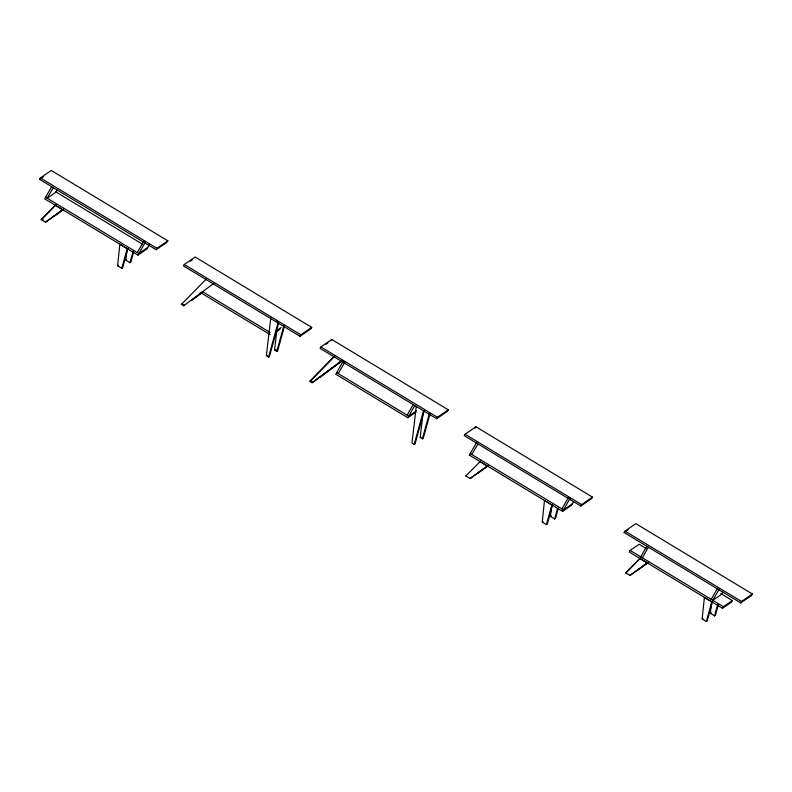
<?xml version="1.0" encoding="UTF-8"?>
<svg xmlns="http://www.w3.org/2000/svg" width="792" height="792" viewBox="0 0 792 792"><rect width="100%" height="100%" fill="white"/><g stroke="black" fill="none" stroke-linecap="round" stroke-linejoin="round"><path stroke-width="1.19" d="M117.592 265.716L119.84 244.193L127.205 248.698L128.027 248.243L122.602 267.884L121.77 268.339L117.592 265.716L118.424 265.261M133.68 251.846L130.809 262.251L129.987 262.706L125.799 260.073L126.671 251.708M542.243 522.007L544.48 500.485L551.846 504.999L546.421 524.641L542.243 522.007L543.064 521.552M558.33 508.147L555.449 518.542L554.628 518.998L550.45 516.374L551.321 507.999M702.148 618.889L704.395 597.366L711.761 601.87L712.582 601.415L707.157 621.067L706.325 621.522L702.148 618.889L702.979 618.433M718.245 605.029L715.364 615.424L714.542 615.879L710.355 613.255L711.226 604.88M278.675 322.978L269.399 356.628L268.567 357.083L266.36 355.628L270.795 317.76M284.645 325.462L277.606 350.995L276.784 351.45L274.577 349.995L276.863 330.452M416.265 406.395L411.969 443.035L414.176 444.49L415.008 444.035L424.274 410.385M429.927 414.028L423.215 438.402L422.383 438.857L420.176 437.402L422.898 414.196M121.77 268.339L127.205 248.698M129.987 262.706L133.175 251.153M268.567 357.083L278.17 322.275L276.062 320.988M276.784 351.45L283.813 325.918M414.176 444.49L423.453 410.84M422.383 438.857L429.422 413.325M552.677 504.544L547.242 524.185L546.421 524.641M554.628 518.998L557.499 508.603M706.325 621.522L711.761 601.87M714.542 615.879L717.73 604.326M39.6 179.378L40.422 177.943L51.292 170.478L167.845 240.827L167.023 242.263L156.153 249.727L39.6 179.378L43.55 176.665M51.638 186.714L44.698 198.832L137.947 255.103L146.896 248.965L149.549 244.263M53.232 187.674L47.193 198.208L56.084 192.1L57.291 189.991M137.263 252.569L143.897 240.976M137.947 255.103L145.49 241.936M156.153 249.727L156.974 248.292L167.845 240.827M184.288 264.488L183.467 265.924L300.029 336.273L310.9 328.809L311.711 327.373L195.159 257.024L184.288 264.488L300.851 334.838L311.711 327.373M300.029 336.273L300.851 334.838M320.889 346.936L320.067 348.361L436.62 418.711L447.49 411.246L448.312 409.82L331.749 339.471L320.889 346.936L437.441 417.275L448.312 409.82M330.927 340.906L331.749 339.471M343.302 361.043L335.758 374.21L407.811 417.701L415.77 412.236M338.253 373.586L344.896 362.003M407.128 415.156L413.167 404.623M407.811 417.701L414.751 405.583M436.62 418.711L437.441 417.275M465.062 434.244L464.241 435.669L580.803 506.019L591.664 498.564L592.485 497.128L475.933 426.779L465.062 434.244L581.625 504.593L592.485 497.128M475.111 428.215L475.933 426.779M573.586 501.613L571.537 505.256L562.587 511.404L469.339 455.123L476.883 441.956M471.834 454.499L477.873 443.965M561.904 508.86L568.537 497.277M562.587 511.404L570.131 498.237M580.803 506.019L581.625 504.593M624.155 532.551L624.977 531.125L635.847 523.661L752.4 594.01L751.578 595.445L740.708 602.9L624.155 532.551L628.106 529.838M646.44 548.707L639.104 544.282L630.155 550.42L629.254 552.004L722.502 608.286L731.452 602.138L732.352 600.554L720.829 593.604M640.758 556.816L646.787 546.282M642.342 557.776L648.381 547.242M711.216 599.346L717.859 587.763M719.443 588.713L712.81 600.306L721.7 594.198L722.908 592.099M722.502 608.286L723.403 606.702L732.352 600.554M740.708 602.9L741.53 601.474L752.4 594.01M41.224 219.721L55.975 204.752L41.224 219.721L45.51 222.206L62.786 209.761L55.321 205.316M213.85 283.387L183.704 305.742L181.378 304.455L206.385 278.952M342.233 360.409L312.088 382.754L309.761 381.467L334.768 355.964M309.761 381.467L334.561 356.281M465.864 476.022L480.625 461.053L479.972 461.607L487.427 466.052L488.08 465.498L470.161 478.507L465.864 476.022L466.518 475.457M625.779 572.903L640.53 557.934L625.779 572.903L630.066 575.388L647.341 562.934L639.877 558.489M45.51 222.206L63.439 209.197M54.381 216.008L53.727 216.572L63.32 209.652M181.378 304.455L182.031 303.89L183.576 304.752M183.704 305.742L184.358 305.177M312.088 382.754L341.916 360.568M320.948 376.556L320.295 377.121L342.659 360.538M479.021 472.309L478.368 472.864L487.961 465.953M630.066 575.388L647.995 562.369M638.936 569.191L638.283 569.745L647.876 562.835M202.287 292.337L191.911 300.099L201.633 292.892M470.161 478.507L487.427 466.052M147.797 247.381L138.847 253.529L45.599 197.248M190.387 261.172L192.367 259.816M276.071 330.957L281.071 327.532M276.19 331.838L280.17 329.106M325.997 344.292L327.967 342.936M416.671 410.652L408.721 416.117L336.669 372.626M469.339 455.123L471.329 453.757M572.438 503.682L563.488 509.82L470.25 453.549M125.799 260.073L126.631 259.618M274.577 349.995L275.398 349.539L277.606 350.995M266.36 355.628L267.191 355.172M420.176 437.402L421.007 436.946M550.45 516.374L551.272 515.919M710.355 613.255L711.186 612.8M310.415 380.912L311.969 381.764M41.877 219.156L43.59 220.156M40.422 177.943L156.974 248.292M624.977 531.125L741.53 601.474M55.598 191.733L142.56 244.223M202.158 291.446L270.032 332.412M630.155 550.42L723.403 606.702M200.208 292.397L270.171 334.63"/></g></svg>
